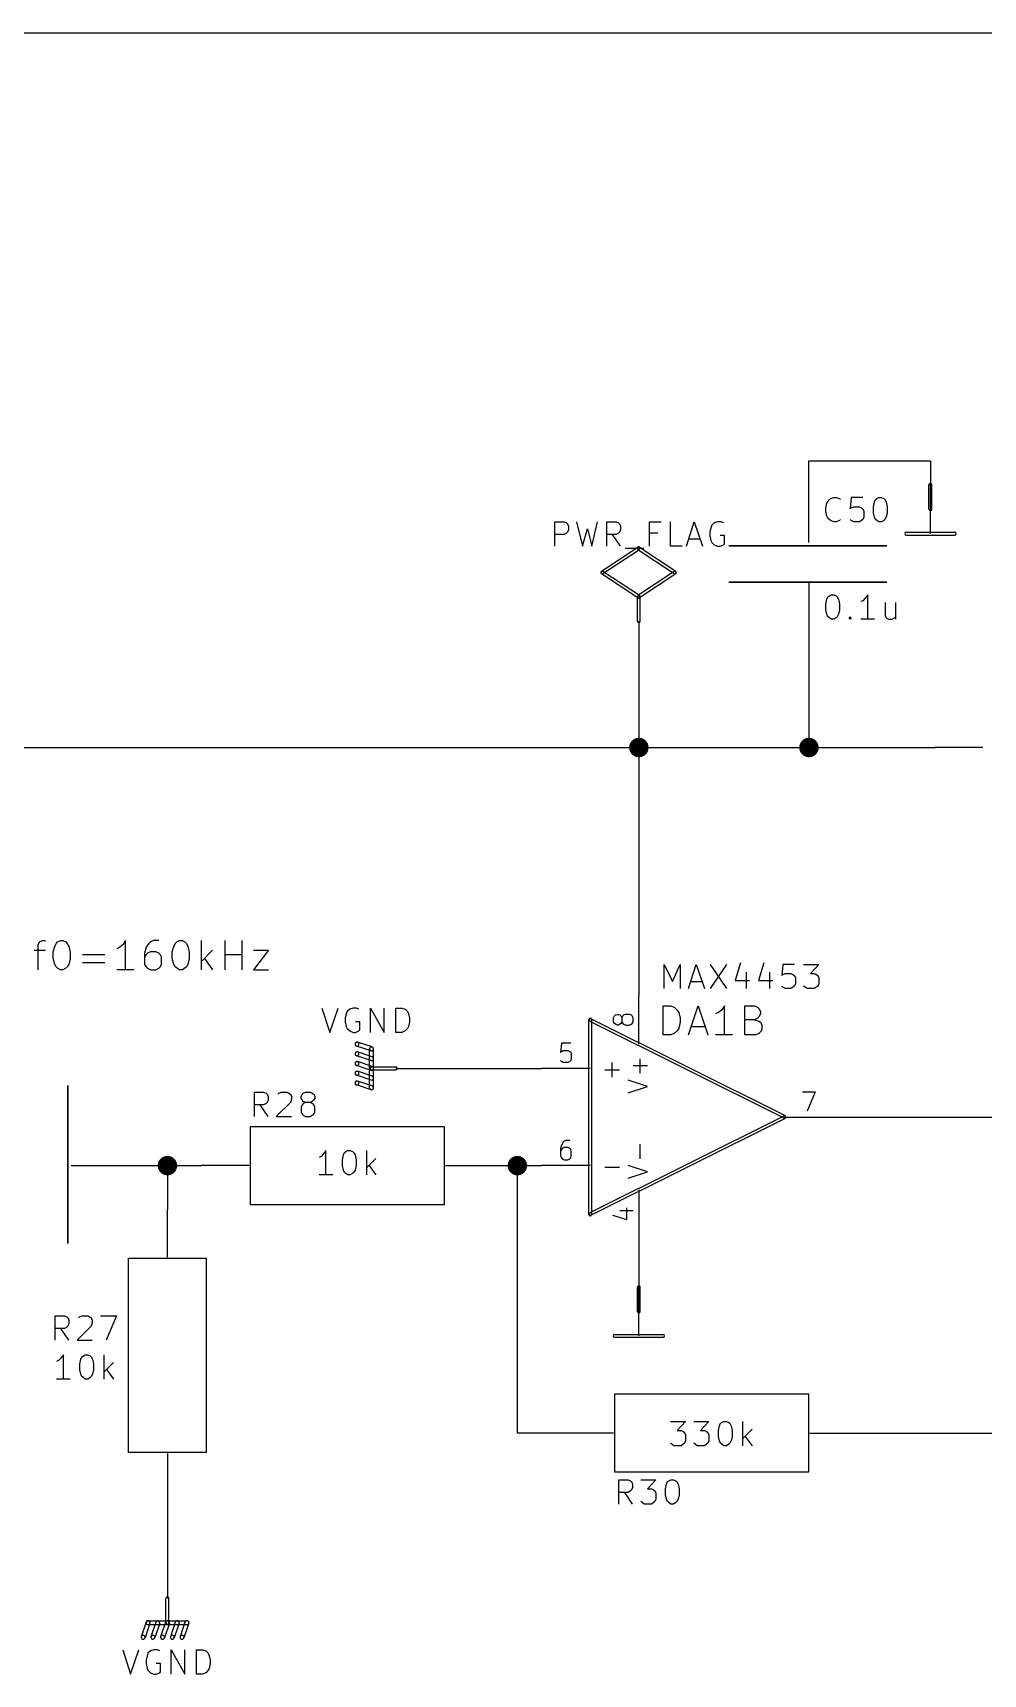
# Model space of a CAD drawing. Extents: x 12 to 829, y -582 to -12.
# Drawn here: x 393.5 to 443.2, y -311.8 to -226.1 of the extents above; entities that cross this region are included whole.
import ezdxf

# ---------------------------------------------------------------- set-up
doc = ezdxf.new("R2010")
doc.units = 0
doc.header["$MEASUREMENT"] = 0
doc.layers.add('BLACK', color=7, linetype='CONTINUOUS')

msp = doc.modelspace()

# ---------------------------------------------------------------- linework, layer by layer
at = {"layer": 'Black'}
for p, q in [((11.938, -226.06), (829.056, -226.06)), ((434.086, -249.682), (434.086, -248.412)), ((434.086, -248.412), (440.436, -248.412)), ((440.436, -248.412), (440.436, -249.682)), ((434.086, -252.679), (434.086, -249.682)), ((435.204, -250.393), (435.381, -250.342)), ((435.381, -250.342), (435.508, -250.342)), ((435.508, -250.342), (435.686, -250.393)), ((436.296, -250.342), (436.245, -250.927)), ((436.905, -250.342), (436.296, -250.342)), ((437.642, -250.393), (437.744, -250.342)), ((437.744, -250.342), (437.871, -250.342)), ((437.871, -250.342), (437.998, -250.393)), ((440.36, -250.952), (440.36, -249.682)), ((440.436, -252.222), (440.436, -249.682)), ((440.512, -250.952), (440.512, -249.682)), ((434.975, -250.876), (435.026, -250.647)), ((434.975, -251.054), (434.975, -250.876)), ((435.026, -251.308), (434.975, -251.054)), ((435.026, -250.647), (435.077, -250.52)), ((435.077, -250.52), (435.204, -250.393)), ((435.686, -250.393), (435.737, -250.444)), ((436.245, -250.927), (436.296, -250.876)), ((436.296, -250.876), (436.423, -250.825)), ((436.423, -250.825), (436.728, -250.825)), ((436.728, -250.825), (436.829, -250.876)), ((436.829, -250.876), (436.905, -250.927)), ((436.905, -250.927), (436.956, -251.054)), ((436.956, -251.054), (436.956, -251.358)), ((437.464, -250.825), (437.515, -250.571)), ((437.464, -251.13), (437.464, -250.825)), ((437.515, -251.358), (437.464, -251.13)), ((437.515, -250.571), (437.566, -250.444)), ((437.566, -250.444), (437.642, -250.393)), ((437.998, -250.393), (438.048, -250.444)), ((438.048, -250.444), (438.125, -250.571)), ((438.125, -250.571), (438.175, -250.825)), ((438.175, -251.13), (438.125, -251.358)), ((438.175, -250.825), (438.175, -251.13)), ((420.802, -252.882), (420.802, -251.612)), ((420.802, -251.612), (421.284, -251.612)), ((421.284, -251.612), (421.411, -251.663)), ((421.411, -251.663), (421.462, -251.714)), ((421.462, -251.714), (421.513, -251.841)), ((421.513, -252.019), (421.462, -252.146)), ((421.513, -251.841), (421.513, -252.019)), ((421.945, -251.612), (422.25, -252.882)), ((422.25, -252.882), (422.504, -251.968)), ((422.504, -251.968), (422.732, -252.882)), ((422.732, -252.882), (423.037, -251.612)), ((423.52, -252.882), (423.52, -251.612)), ((423.52, -251.612), (424.002, -251.612)), ((424.002, -251.612), (424.129, -251.663)), ((424.129, -251.663), (424.18, -251.714)), ((424.18, -251.714), (424.231, -251.841)), ((424.231, -252.019), (424.18, -252.146)), ((424.231, -251.841), (424.231, -252.019)), ((425.755, -252.882), (425.755, -251.612)), ((425.755, -251.612), (426.364, -251.612)), ((426.847, -252.882), (426.847, -251.612)), ((427.685, -252.882), (428.092, -251.612)), ((428.092, -251.612), (428.523, -252.882)), ((428.955, -251.917), (428.904, -252.146)), ((429.006, -251.79), (428.955, -251.917)), ((429.133, -251.663), (429.006, -251.79)), ((429.311, -251.612), (429.133, -251.663)), ((429.489, -251.612), (429.311, -251.612)), ((429.616, -251.663), (429.489, -251.612)), ((435.077, -251.409), (435.026, -251.308)), ((435.204, -251.536), (435.077, -251.409)), ((435.381, -251.612), (435.204, -251.536)), ((435.508, -251.612), (435.381, -251.612)), ((435.686, -251.536), (435.508, -251.612)), ((435.737, -251.485), (435.686, -251.536)), ((436.296, -251.536), (436.245, -251.485)), ((436.423, -251.612), (436.296, -251.536)), ((436.728, -251.612), (436.423, -251.612)), ((436.829, -251.536), (436.728, -251.612)), ((436.905, -251.485), (436.829, -251.536)), ((436.956, -251.358), (436.905, -251.485)), ((437.566, -251.485), (437.515, -251.358)), ((437.642, -251.536), (437.566, -251.485)), ((437.744, -251.612), (437.642, -251.536)), ((437.871, -251.612), (437.744, -251.612)), ((437.998, -251.536), (437.871, -251.612)), ((438.048, -251.485), (437.998, -251.536)), ((438.125, -251.358), (438.048, -251.485)), ((421.284, -252.273), (420.802, -252.273)), ((421.411, -252.197), (421.284, -252.273)), ((421.462, -252.146), (421.411, -252.197)), ((423.24, -254.178), (425.145, -252.933)), ((424.002, -252.273), (423.52, -252.273)), ((424.231, -252.882), (423.824, -252.273)), ((424.129, -252.197), (424.002, -252.273)), ((424.18, -252.146), (424.129, -252.197)), ((425.221, -252.933), (427.126, -254.178)), ((426.187, -252.197), (425.755, -252.197)), ((427.457, -252.882), (426.847, -252.882)), ((427.812, -252.501), (428.396, -252.501)), ((428.904, -252.146), (428.904, -252.324)), ((428.904, -252.324), (428.955, -252.578)), ((428.955, -252.578), (429.006, -252.679)), ((429.006, -252.679), (429.133, -252.806)), ((429.133, -252.806), (429.311, -252.882)), ((429.311, -252.882), (429.438, -252.882)), ((429.666, -252.324), (429.438, -252.324)), ((429.438, -252.882), (429.616, -252.806)), ((429.616, -252.806), (429.666, -252.755)), ((429.666, -252.755), (429.666, -252.324)), ((438.15, -252.857), (429.895, -252.857)), ((429.895, -252.857), (438.15, -252.857)), ((439.166, -252.146), (441.706, -252.146)), ((439.166, -252.298), (441.706, -252.298)), ((423.316, -254.305), (425.221, -253.06)), ((424.485, -252.984), (425.45, -252.984)), ((425.145, -253.06), (427.05, -254.305)), ((425.145, -255.575), (423.24, -254.33)), ((425.221, -255.448), (423.316, -254.203)), ((427.05, -254.203), (425.145, -255.448)), ((427.126, -254.33), (425.221, -255.575)), ((425.12, -256.794), (425.12, -255.524)), ((425.272, -256.794), (425.272, -255.524)), ((429.895, -254.762), (438.15, -254.762)), ((438.15, -254.762), (429.895, -254.762)), ((434.086, -254.813), (434.086, -257.81)), ((435.026, -255.651), (435.077, -255.524)), ((435.077, -255.524), (435.153, -255.473)), ((435.153, -255.473), (435.254, -255.422)), ((435.254, -255.422), (435.381, -255.422)), ((435.381, -255.422), (435.508, -255.473)), ((435.508, -255.473), (435.559, -255.524)), ((435.559, -255.524), (435.635, -255.651)), ((437.159, -255.422), (437.032, -255.6)), ((437.159, -256.692), (437.159, -255.422)), ((434.975, -255.905), (435.026, -255.651)), ((434.975, -256.21), (434.975, -255.905)), ((435.026, -256.438), (434.975, -256.21)), ((435.635, -255.651), (435.686, -255.905)), ((435.686, -256.21), (435.635, -256.438)), ((435.686, -255.905), (435.686, -256.21)), ((436.905, -255.727), (436.804, -255.778)), ((437.032, -255.6), (436.905, -255.727)), ((438.074, -255.829), (438.074, -256.489)), ((438.607, -255.829), (438.607, -256.692)), ((425.196, -256.794), (425.196, -276.352)), ((435.077, -256.565), (435.026, -256.438)), ((435.153, -256.616), (435.077, -256.565)), ((435.254, -256.692), (435.153, -256.616)), ((435.381, -256.692), (435.254, -256.692)), ((435.508, -256.616), (435.381, -256.692)), ((435.559, -256.565), (435.508, -256.616)), ((435.635, -256.438), (435.559, -256.565)), ((436.194, -256.616), (436.245, -256.565)), ((436.245, -256.692), (436.194, -256.616)), ((436.245, -256.565), (436.296, -256.616)), ((436.245, -256.565), (436.245, -256.692)), ((436.296, -256.616), (436.245, -256.692)), ((437.515, -256.692), (436.804, -256.692)), ((438.074, -256.489), (438.125, -256.616)), ((438.125, -256.616), (438.252, -256.692)), ((438.252, -256.692), (438.429, -256.692)), ((438.429, -256.692), (438.556, -256.616)), ((438.556, -256.616), (438.607, -256.565)), ((434.086, -257.81), (434.086, -263.398)), ((364.236, -263.398), (440.69, -263.398)), ((443.179, -263.398), (440.69, -263.398)), ((393.878, -273.558), (394.03, -273.482)), ((394.03, -273.482), (394.183, -273.482)), ((394.818, -273.558), (394.97, -273.482)), ((394.97, -273.482), (395.097, -273.482)), ((395.097, -273.482), (395.249, -273.558)), ((398.374, -273.482), (398.221, -273.71)), ((398.374, -275.006), (398.374, -273.482)), ((399.821, -273.482), (399.669, -273.558)), ((400.101, -273.482), (399.821, -273.482)), ((401.041, -273.558), (401.193, -273.482)), ((401.193, -273.482), (401.32, -273.482)), ((401.32, -273.482), (401.472, -273.558)), ((402.336, -275.006), (402.336, -273.482)), ((403.581, -275.006), (403.581, -273.482)), ((404.47, -275.006), (404.47, -273.482)), ((393.598, -273.99), (394.183, -273.99)), ((393.802, -273.71), (393.878, -273.558)), ((393.802, -275.006), (393.802, -273.71)), ((394.589, -274.066), (394.665, -273.787)), ((394.589, -274.422), (394.589, -274.066)), ((394.665, -273.787), (394.741, -273.634)), ((394.741, -273.634), (394.818, -273.558)), ((395.249, -273.558), (395.326, -273.634)), ((395.326, -273.634), (395.402, -273.787)), ((395.402, -273.787), (395.478, -274.066)), ((395.478, -274.066), (395.478, -274.422)), ((396.113, -274.218), (397.281, -274.218)), ((398.069, -273.837), (397.916, -273.914)), ((398.221, -273.71), (398.069, -273.837)), ((399.44, -273.837), (399.364, -274.142)), ((399.364, -274.142), (399.364, -274.726)), ((399.44, -274.218), (399.364, -274.345)), ((399.593, -273.634), (399.44, -273.837)), ((399.517, -274.142), (399.44, -274.218)), ((399.669, -274.066), (399.517, -274.142)), ((399.669, -273.558), (399.593, -273.634)), ((399.948, -274.066), (399.669, -274.066)), ((400.101, -274.142), (399.948, -274.066)), ((400.177, -274.218), (400.101, -274.142)), ((400.253, -274.345), (400.177, -274.218)), ((400.253, -274.726), (400.253, -274.345)), ((400.812, -274.066), (400.888, -273.787)), ((400.812, -274.422), (400.812, -274.066)), ((400.888, -273.787), (400.964, -273.634)), ((400.964, -273.634), (401.041, -273.558)), ((401.472, -273.558), (401.549, -273.634)), ((401.549, -273.634), (401.625, -273.787)), ((401.625, -273.787), (401.701, -274.066)), ((401.701, -274.066), (401.701, -274.422)), ((402.92, -273.99), (402.336, -274.574)), ((403.581, -274.218), (404.47, -274.218)), ((405.054, -273.99), (405.841, -273.99)), ((405.841, -273.99), (405.054, -275.006)), ((394.665, -274.726), (394.589, -274.422)), ((394.741, -274.853), (394.665, -274.726)), ((394.818, -274.93), (394.741, -274.853)), ((394.97, -275.006), (394.818, -274.93)), ((395.097, -275.006), (394.97, -275.006)), ((395.249, -274.93), (395.097, -275.006)), ((395.326, -274.853), (395.249, -274.93)), ((395.402, -274.726), (395.326, -274.853)), ((395.478, -274.422), (395.402, -274.726)), ((397.281, -274.65), (396.113, -274.65)), ((398.805, -275.006), (397.916, -275.006)), ((399.364, -274.726), (399.44, -274.853)), ((399.44, -274.853), (399.517, -274.93)), ((399.517, -274.93), (399.669, -275.006)), ((399.669, -275.006), (399.948, -275.006)), ((399.948, -275.006), (400.101, -274.93)), ((400.101, -274.93), (400.177, -274.853)), ((400.177, -274.853), (400.253, -274.726)), ((400.888, -274.726), (400.812, -274.422)), ((400.964, -274.853), (400.888, -274.726)), ((401.041, -274.93), (400.964, -274.853)), ((401.193, -275.006), (401.041, -274.93)), ((401.32, -275.006), (401.193, -275.006)), ((401.472, -274.93), (401.32, -275.006)), ((401.549, -274.853), (401.472, -274.93)), ((401.625, -274.726), (401.549, -274.853)), ((401.701, -274.422), (401.625, -274.726)), ((402.488, -274.422), (402.92, -275.006)), ((405.054, -275.006), (405.841, -275.006)), ((426.517, -275.996), (426.517, -274.726)), ((426.517, -274.726), (426.949, -275.615)), ((426.949, -275.615), (427.355, -274.726)), ((427.355, -274.726), (427.355, -275.996)), ((427.787, -275.996), (428.193, -274.726)), ((428.193, -274.726), (428.625, -275.996)), ((428.93, -274.726), (429.768, -275.996)), ((429.768, -274.726), (428.93, -275.996)), ((430.505, -274.65), (430.225, -275.565)), ((430.809, -275.133), (430.809, -275.996)), ((431.724, -274.65), (431.444, -275.565)), ((432.029, -275.133), (432.029, -275.996)), ((432.714, -274.726), (432.664, -275.311)), ((433.324, -274.726), (432.714, -274.726)), ((432.714, -275.26), (432.841, -275.209)), ((432.841, -275.209), (433.146, -275.209)), ((433.146, -275.209), (433.248, -275.26)), ((433.807, -274.726), (434.594, -274.726)), ((434.594, -274.726), (434.162, -275.209)), ((434.162, -275.209), (434.365, -275.209)), ((434.365, -275.209), (434.467, -275.26)), ((427.914, -275.615), (428.498, -275.615)), ((430.225, -275.565), (430.987, -275.565)), ((431.444, -275.565), (432.206, -275.565)), ((432.664, -275.311), (432.714, -275.26)), ((432.714, -275.92), (432.664, -275.869)), ((432.841, -275.996), (432.714, -275.92)), ((433.146, -275.996), (432.841, -275.996)), ((433.248, -275.92), (433.146, -275.996)), ((433.248, -275.26), (433.324, -275.311)), ((433.324, -275.869), (433.248, -275.92)), ((433.324, -275.311), (433.375, -275.438)), ((433.375, -275.742), (433.324, -275.869)), ((433.375, -275.438), (433.375, -275.742)), ((433.883, -275.92), (433.807, -275.869)), ((433.984, -275.996), (433.883, -275.92)), ((434.365, -275.996), (433.984, -275.996)), ((434.467, -275.92), (434.365, -275.996)), ((434.467, -275.26), (434.543, -275.311)), ((434.543, -275.869), (434.467, -275.92)), ((434.543, -275.311), (434.594, -275.438)), ((434.594, -275.742), (434.543, -275.869)), ((434.594, -275.438), (434.594, -275.742)), ((425.196, -278.892), (425.196, -276.352)), ((426.466, -278.409), (426.466, -276.885)), ((426.466, -276.885), (426.847, -276.885)), ((426.847, -276.885), (427.05, -276.962)), ((427.05, -276.962), (427.203, -277.114)), ((427.787, -278.409), (428.295, -276.885)), ((428.295, -276.885), (428.803, -278.409)), ((429.666, -276.885), (429.514, -277.114)), ((429.666, -278.409), (429.666, -276.885)), ((430.733, -278.409), (430.733, -276.885)), ((430.733, -276.885), (431.241, -276.885)), ((431.241, -276.885), (431.394, -276.962)), ((431.394, -276.962), (431.47, -277.038)), ((408.635, -277.012), (409.042, -278.282)), ((409.042, -278.282), (409.473, -277.012)), ((409.905, -277.317), (409.854, -277.546)), ((409.854, -277.546), (409.854, -277.724)), ((409.854, -277.724), (409.905, -277.978)), ((409.956, -277.19), (409.905, -277.317)), ((410.083, -277.063), (409.956, -277.19)), ((410.261, -277.012), (410.083, -277.063)), ((410.439, -277.012), (410.261, -277.012)), ((410.616, -277.724), (410.388, -277.724)), ((410.566, -277.063), (410.439, -277.012)), ((410.616, -278.155), (410.616, -277.724)), ((411.175, -278.282), (411.175, -277.012)), ((411.175, -277.012), (411.886, -278.282)), ((411.886, -278.282), (411.886, -277.012)), ((412.496, -278.282), (412.496, -277.012)), ((412.496, -277.012), (412.801, -277.012)), ((412.801, -277.012), (412.979, -277.063)), ((412.979, -277.063), (413.106, -277.19)), ((413.106, -277.19), (413.156, -277.317)), ((413.156, -277.317), (413.207, -277.546)), ((413.207, -277.724), (413.156, -277.978)), ((413.207, -277.546), (413.207, -277.724)), ((422.58, -287.782), (422.58, -277.622)), ((422.631, -277.698), (432.765, -282.753)), ((422.707, -277.571), (432.841, -282.626)), ((422.732, -287.782), (422.732, -277.622)), ((423.875, -277.52), (423.926, -277.419)), ((423.875, -277.724), (423.875, -277.52)), ((423.926, -277.825), (423.875, -277.724)), ((423.926, -277.419), (423.977, -277.368)), ((423.977, -277.851), (423.926, -277.825)), ((423.977, -277.368), (424.078, -277.343)), ((424.078, -277.343), (424.129, -277.343)), ((424.129, -277.343), (424.205, -277.368)), ((424.205, -277.368), (424.256, -277.419)), ((424.256, -277.825), (424.205, -277.851)), ((424.256, -277.419), (424.307, -277.52)), ((424.307, -277.724), (424.256, -277.825)), ((424.358, -277.419), (424.307, -277.52)), ((424.307, -277.52), (424.307, -277.724)), ((424.307, -277.724), (424.358, -277.825)), ((424.409, -277.368), (424.358, -277.419)), ((424.358, -277.825), (424.409, -277.851)), ((424.51, -277.343), (424.409, -277.368)), ((424.688, -277.343), (424.51, -277.343)), ((424.79, -277.368), (424.688, -277.343)), ((424.84, -277.419), (424.79, -277.368)), ((424.79, -277.851), (424.84, -277.825)), ((424.891, -277.52), (424.84, -277.419)), ((424.84, -277.825), (424.891, -277.724)), ((424.891, -277.724), (424.891, -277.52)), ((427.203, -277.114), (427.279, -277.241)), ((427.279, -277.241), (427.355, -277.546)), ((427.355, -277.749), (427.279, -278.054)), ((427.355, -277.546), (427.355, -277.749)), ((429.362, -277.241), (429.209, -277.317)), ((429.514, -277.114), (429.362, -277.241)), ((431.241, -277.622), (430.733, -277.622)), ((431.394, -277.546), (431.241, -277.622)), ((431.241, -277.622), (431.47, -277.698)), ((431.47, -277.47), (431.394, -277.546)), ((431.47, -277.038), (431.546, -277.19)), ((431.546, -277.317), (431.47, -277.47)), ((431.47, -277.698), (431.546, -277.749)), ((431.546, -277.19), (431.546, -277.317)), ((431.546, -277.749), (431.622, -277.901)), ((409.905, -277.978), (409.956, -278.079)), ((409.956, -278.079), (410.083, -278.206)), ((410.083, -278.206), (410.261, -278.282)), ((410.261, -278.282), (410.388, -278.282)), ((410.388, -278.282), (410.566, -278.206)), ((410.566, -278.206), (410.616, -278.155)), ((412.801, -278.282), (412.496, -278.282)), ((412.979, -278.206), (412.801, -278.282)), ((413.106, -278.079), (412.979, -278.206)), ((413.156, -277.978), (413.106, -278.079)), ((424.078, -277.901), (423.977, -277.851)), ((424.129, -277.901), (424.078, -277.901)), ((424.205, -277.851), (424.129, -277.901)), ((424.409, -277.851), (424.51, -277.901)), ((424.51, -277.901), (424.688, -277.901)), ((424.688, -277.901), (424.79, -277.851)), ((426.847, -278.409), (426.466, -278.409)), ((427.05, -278.333), (426.847, -278.409)), ((427.203, -278.206), (427.05, -278.333)), ((427.279, -278.054), (427.203, -278.206)), ((427.914, -277.978), (428.65, -277.978)), ((430.098, -278.409), (429.209, -278.409)), ((431.317, -278.409), (430.733, -278.409)), ((431.47, -278.333), (431.317, -278.409)), ((431.546, -278.257), (431.47, -278.333)), ((431.622, -278.13), (431.546, -278.257)), ((431.622, -277.901), (431.622, -278.13)), ((411.201, -279.248), (410.439, -278.994)), ((411.201, -279.756), (410.439, -279.502)), ((411.251, -279.044), (410.489, -278.79)), ((411.251, -279.552), (410.489, -279.298)), ((411.124, -281.178), (411.124, -279.146)), ((411.328, -281.178), (411.328, -279.146)), ((421.157, -278.841), (421.107, -279.324)), ((421.107, -279.324), (421.157, -279.273)), ((421.64, -278.841), (421.157, -278.841)), ((421.157, -279.273), (421.234, -279.222)), ((421.234, -279.222), (421.488, -279.222)), ((421.488, -279.222), (421.589, -279.273)), ((421.589, -279.273), (421.64, -279.324)), ((421.64, -279.324), (421.665, -279.425)), ((421.665, -279.425), (421.665, -279.654)), ((411.201, -280.264), (410.439, -280.01)), ((411.251, -280.06), (410.489, -279.806)), ((411.251, -280.568), (410.489, -280.314)), ((411.226, -280.086), (412.496, -280.086)), ((411.226, -280.238), (412.496, -280.238)), ((412.496, -280.162), (420.116, -280.162)), ((422.656, -280.162), (420.116, -280.162)), ((421.157, -279.806), (421.107, -279.756)), ((421.234, -279.857), (421.157, -279.806)), ((421.488, -279.857), (421.234, -279.857)), ((421.589, -279.806), (421.488, -279.857)), ((421.64, -279.756), (421.589, -279.806)), ((421.665, -279.654), (421.64, -279.756)), ((423.418, -280.238), (424.18, -280.238)), ((423.799, -280.619), (423.799, -279.857)), ((425.653, -280.035), (424.891, -280.035)), ((425.272, -280.416), (425.272, -279.654)), ((395.351, -289.306), (395.351, -281.051)), ((395.351, -281.051), (395.351, -289.306)), ((411.201, -280.772), (410.439, -280.518)), ((411.201, -281.28), (410.439, -281.026)), ((411.251, -281.076), (410.489, -280.822)), ((425.653, -281.102), (424.637, -280.772)), ((424.637, -281.432), (425.653, -281.102)), ((405.105, -282.677), (405.105, -281.407)), ((405.105, -281.407), (405.587, -281.407)), ((405.587, -282.067), (405.105, -282.067)), ((405.816, -282.677), (405.409, -282.067)), ((405.587, -281.407), (405.714, -281.457)), ((405.714, -281.991), (405.587, -282.067)), ((405.714, -281.457), (405.765, -281.508)), ((405.765, -281.94), (405.714, -281.991)), ((405.765, -281.508), (405.816, -281.635)), ((405.816, -281.813), (405.765, -281.94)), ((405.816, -281.635), (405.816, -281.813)), ((406.984, -281.94), (406.248, -282.677)), ((406.324, -281.508), (406.375, -281.457)), ((406.375, -281.457), (406.502, -281.407)), ((406.502, -281.407), (406.806, -281.407)), ((406.806, -281.407), (406.908, -281.457)), ((406.908, -281.457), (406.984, -281.508)), ((406.984, -281.508), (407.035, -281.635)), ((407.035, -281.762), (406.984, -281.94)), ((407.035, -281.635), (407.035, -281.762)), ((407.543, -281.635), (407.594, -281.508)), ((407.543, -281.711), (407.543, -281.635)), ((407.594, -281.813), (407.543, -281.711)), ((407.594, -282.067), (407.543, -282.194)), ((407.594, -281.508), (407.645, -281.457)), ((407.645, -281.889), (407.594, -281.813)), ((407.645, -281.991), (407.594, -282.067)), ((407.645, -281.457), (407.772, -281.407)), ((407.772, -281.94), (407.645, -281.889)), ((407.772, -281.94), (407.645, -281.991)), ((407.772, -281.407), (408.026, -281.407)), ((408.026, -281.94), (407.772, -281.94)), ((408.026, -281.407), (408.127, -281.457)), ((408.127, -281.889), (408.026, -281.94)), ((408.127, -281.991), (408.026, -281.94)), ((408.127, -281.457), (408.203, -281.508)), ((408.203, -281.813), (408.127, -281.889)), ((408.203, -282.067), (408.127, -281.991)), ((408.203, -281.508), (408.254, -281.635)), ((408.254, -281.711), (408.203, -281.813)), ((408.254, -282.194), (408.203, -282.067)), ((408.254, -281.635), (408.254, -281.711)), ((433.756, -281.381), (434.416, -281.381)), ((434.416, -281.381), (433.984, -282.397)), ((406.248, -282.677), (407.035, -282.677)), ((407.543, -282.194), (407.543, -282.423)), ((407.543, -282.423), (407.594, -282.55)), ((407.594, -282.55), (407.645, -282.6)), ((407.645, -282.6), (407.772, -282.677)), ((407.772, -282.677), (408.026, -282.677)), ((408.026, -282.677), (408.127, -282.6)), ((408.127, -282.6), (408.203, -282.55)), ((408.203, -282.55), (408.254, -282.423)), ((408.254, -282.423), (408.254, -282.194)), ((432.765, -282.651), (422.631, -287.706)), ((432.841, -282.778), (422.707, -287.833)), ((432.816, -282.702), (435.356, -282.702)), ((435.356, -282.702), (451.358, -282.702)), ((415.036, -283.21), (404.876, -283.21)), ((404.876, -283.21), (404.876, -287.274)), ((415.036, -287.274), (415.036, -283.21)), ((408.711, -284.632), (408.584, -284.759)), ((408.838, -284.455), (408.711, -284.632)), ((408.838, -285.725), (408.838, -284.455)), ((409.702, -284.937), (409.753, -284.683)), ((409.753, -284.683), (409.804, -284.556)), ((409.804, -284.556), (409.88, -284.505)), ((409.88, -284.505), (409.981, -284.455)), ((409.981, -284.455), (410.108, -284.455)), ((410.108, -284.455), (410.235, -284.505)), ((410.235, -284.505), (410.286, -284.556)), ((410.286, -284.556), (410.362, -284.683)), ((410.362, -284.683), (410.413, -284.937)), ((410.972, -285.725), (410.972, -284.455)), ((421.157, -284.175), (421.107, -284.353)), ((421.107, -284.353), (421.107, -284.734)), ((421.157, -284.404), (421.107, -284.505)), ((421.234, -284.023), (421.157, -284.175)), ((421.183, -284.353), (421.157, -284.404)), ((421.284, -284.302), (421.183, -284.353)), ((421.284, -283.972), (421.234, -284.023)), ((421.386, -283.921), (421.284, -283.972)), ((421.488, -284.302), (421.284, -284.302)), ((421.589, -283.921), (421.386, -283.921)), ((421.589, -284.353), (421.488, -284.302)), ((421.64, -284.404), (421.589, -284.353)), ((421.665, -284.505), (421.64, -284.404)), ((421.665, -284.734), (421.665, -284.505)), ((425.272, -284.886), (425.272, -284.124)), ((395.529, -285.242), (398.526, -285.242)), ((398.526, -285.242), (402.336, -285.242)), ((400.558, -285.242), (400.558, -287.528)), ((404.825, -285.242), (402.336, -285.242)), ((408.584, -284.759), (408.483, -284.81)), ((409.702, -285.242), (409.702, -284.937)), ((409.753, -285.471), (409.702, -285.242)), ((409.804, -285.598), (409.753, -285.471)), ((410.362, -285.471), (410.286, -285.598)), ((410.413, -285.242), (410.362, -285.471)), ((410.413, -284.937), (410.413, -285.242)), ((411.455, -284.861), (410.972, -285.344)), ((411.099, -285.242), (411.455, -285.725)), ((415.087, -285.242), (417.576, -285.242)), ((417.576, -285.242), (420.116, -285.242)), ((418.846, -299.212), (418.846, -285.242)), ((422.656, -285.242), (420.116, -285.242)), ((421.107, -284.734), (421.157, -284.836)), ((421.157, -284.836), (421.183, -284.886)), ((421.183, -284.886), (421.284, -284.937)), ((421.284, -284.937), (421.488, -284.937)), ((421.488, -284.937), (421.589, -284.886)), ((421.589, -284.886), (421.64, -284.836)), ((421.64, -284.836), (421.665, -284.734)), ((423.418, -285.318), (424.18, -285.318)), ((425.653, -285.572), (424.637, -285.242)), ((409.194, -285.725), (408.483, -285.725)), ((409.88, -285.648), (409.804, -285.598)), ((409.981, -285.725), (409.88, -285.648)), ((410.108, -285.725), (409.981, -285.725)), ((410.235, -285.648), (410.108, -285.725)), ((410.286, -285.598), (410.235, -285.648)), ((424.637, -285.902), (425.653, -285.572)), ((425.196, -286.512), (425.196, -289.052)), ((400.558, -290.017), (400.558, -287.528)), ((404.876, -287.274), (415.036, -287.274)), ((423.824, -287.833), (424.561, -288.061)), ((424.205, -287.579), (424.891, -287.579)), ((424.561, -288.061), (424.561, -287.452)), ((425.196, -289.052), (425.196, -291.592)), ((398.526, -300.228), (398.526, -290.068)), ((398.526, -290.068), (402.59, -290.068)), ((402.59, -290.068), (402.59, -300.228)), ((425.12, -292.862), (425.12, -291.592)), ((425.196, -294.132), (425.196, -291.592)), ((425.272, -292.862), (425.272, -291.592)), ((394.691, -294.361), (394.691, -293.091)), ((394.691, -293.091), (395.173, -293.091)), ((395.173, -293.091), (395.3, -293.141)), ((395.3, -293.141), (395.351, -293.192)), ((395.351, -293.192), (395.402, -293.319)), ((395.91, -293.192), (395.961, -293.141)), ((395.961, -293.141), (396.088, -293.091)), ((396.088, -293.091), (396.392, -293.091)), ((396.392, -293.091), (396.494, -293.141)), ((396.494, -293.141), (396.57, -293.192)), ((396.57, -293.192), (396.621, -293.319)), ((397.053, -293.091), (397.891, -293.091)), ((397.891, -293.091), (397.358, -294.361)), ((395.173, -293.751), (394.691, -293.751)), ((395.402, -294.361), (394.995, -293.751)), ((395.3, -293.675), (395.173, -293.751)), ((395.351, -293.624), (395.3, -293.675)), ((395.402, -293.497), (395.351, -293.624)), ((395.402, -293.319), (395.402, -293.497)), ((396.57, -293.624), (395.834, -294.361)), ((396.621, -293.446), (396.57, -293.624)), ((396.621, -293.319), (396.621, -293.446)), ((423.926, -294.056), (426.466, -294.056)), ((395.834, -294.361), (396.621, -294.361)), ((423.926, -294.208), (426.466, -294.208)), ((394.868, -295.427), (394.767, -295.478)), ((394.995, -295.3), (394.868, -295.427)), ((395.122, -295.123), (394.995, -295.3)), ((395.122, -296.393), (395.122, -295.123)), ((395.986, -295.605), (396.037, -295.351)), ((395.986, -295.91), (395.986, -295.605)), ((396.037, -295.351), (396.088, -295.224)), ((396.088, -295.224), (396.164, -295.173)), ((396.164, -295.173), (396.265, -295.123)), ((396.265, -295.123), (396.392, -295.123)), ((396.392, -295.123), (396.519, -295.173)), ((396.519, -295.173), (396.57, -295.224)), ((396.57, -295.224), (396.646, -295.351)), ((396.646, -295.351), (396.697, -295.605)), ((396.697, -295.605), (396.697, -295.91)), ((397.256, -296.393), (397.256, -295.123)), ((397.739, -295.529), (397.256, -296.012)), ((395.478, -296.393), (394.767, -296.393)), ((396.037, -296.139), (395.986, -295.91)), ((396.088, -296.266), (396.037, -296.139)), ((396.164, -296.316), (396.088, -296.266)), ((396.265, -296.393), (396.164, -296.316)), ((396.392, -296.393), (396.265, -296.393)), ((396.519, -296.316), (396.392, -296.393)), ((396.57, -296.266), (396.519, -296.316)), ((396.646, -296.139), (396.57, -296.266)), ((396.697, -295.91), (396.646, -296.139)), ((397.383, -295.91), (397.739, -296.393)), ((423.926, -297.18), (423.926, -301.244)), ((434.086, -297.18), (423.926, -297.18)), ((434.086, -301.244), (434.086, -297.18)), ((421.386, -299.212), (418.846, -299.212)), ((423.875, -299.212), (421.386, -299.212)), ((426.847, -298.602), (427.634, -298.602)), ((427.634, -298.602), (427.203, -299.085)), ((427.203, -299.085), (427.406, -299.085)), ((427.406, -299.085), (427.507, -299.136)), ((427.507, -299.136), (427.584, -299.187)), ((427.584, -299.187), (427.634, -299.314)), ((428.066, -298.602), (428.854, -298.602)), ((428.854, -298.602), (428.422, -299.085)), ((428.422, -299.085), (428.625, -299.085)), ((428.625, -299.085), (428.727, -299.136)), ((428.727, -299.136), (428.803, -299.187)), ((428.803, -299.187), (428.854, -299.314)), ((429.362, -299.085), (429.412, -298.831)), ((429.362, -299.39), (429.362, -299.085)), ((429.412, -298.831), (429.463, -298.704)), ((429.463, -298.704), (429.539, -298.653)), ((429.539, -298.653), (429.641, -298.602)), ((429.641, -298.602), (429.768, -298.602)), ((429.768, -298.602), (429.895, -298.653)), ((429.895, -298.653), (429.946, -298.704)), ((429.946, -298.704), (430.022, -298.831)), ((430.022, -298.831), (430.073, -299.085)), ((430.073, -299.085), (430.073, -299.39)), ((430.632, -299.872), (430.632, -298.602)), ((431.114, -299.009), (430.632, -299.491)), ((434.137, -299.212), (436.626, -299.212)), ((436.626, -299.212), (444.246, -299.212)), ((426.923, -299.796), (426.847, -299.745)), ((427.025, -299.872), (426.923, -299.796)), ((427.406, -299.872), (427.025, -299.872)), ((427.507, -299.796), (427.406, -299.872)), ((427.584, -299.745), (427.507, -299.796)), ((427.634, -299.618), (427.584, -299.745)), ((427.634, -299.314), (427.634, -299.618)), ((428.142, -299.796), (428.066, -299.745)), ((428.244, -299.872), (428.142, -299.796)), ((428.625, -299.872), (428.244, -299.872)), ((428.727, -299.796), (428.625, -299.872)), ((428.803, -299.745), (428.727, -299.796)), ((428.854, -299.618), (428.803, -299.745)), ((428.854, -299.314), (428.854, -299.618)), ((429.412, -299.618), (429.362, -299.39)), ((429.463, -299.745), (429.412, -299.618)), ((429.539, -299.796), (429.463, -299.745)), ((429.641, -299.872), (429.539, -299.796)), ((429.768, -299.872), (429.641, -299.872)), ((429.895, -299.796), (429.768, -299.872)), ((429.946, -299.745), (429.895, -299.796)), ((430.022, -299.618), (429.946, -299.745)), ((430.073, -299.39), (430.022, -299.618)), ((430.759, -299.39), (431.114, -299.872)), ((402.59, -300.228), (398.526, -300.228)), ((400.558, -300.279), (400.558, -302.768)), ((423.926, -301.244), (434.086, -301.244)), ((424.155, -302.92), (424.155, -301.65)), ((424.155, -301.65), (424.637, -301.65)), ((424.637, -301.65), (424.764, -301.701)), ((424.764, -301.701), (424.815, -301.752)), ((424.815, -301.752), (424.866, -301.879)), ((425.298, -301.65), (426.085, -301.65)), ((426.085, -301.65), (425.653, -302.133)), ((426.644, -301.879), (426.695, -301.752)), ((426.695, -301.752), (426.771, -301.701)), ((426.771, -301.701), (426.872, -301.65)), ((426.872, -301.65), (426.999, -301.65)), ((426.999, -301.65), (427.126, -301.701)), ((427.126, -301.701), (427.177, -301.752)), ((427.177, -301.752), (427.253, -301.879)), ((424.637, -302.311), (424.155, -302.311)), ((424.866, -302.92), (424.459, -302.311)), ((424.764, -302.235), (424.637, -302.311)), ((424.815, -302.184), (424.764, -302.235)), ((424.866, -302.057), (424.815, -302.184)), ((424.866, -301.879), (424.866, -302.057)), ((425.653, -302.133), (425.856, -302.133)), ((425.856, -302.133), (425.958, -302.184)), ((425.958, -302.184), (426.034, -302.235)), ((426.034, -302.235), (426.085, -302.362)), ((426.085, -302.666), (426.034, -302.793)), ((426.085, -302.362), (426.085, -302.666)), ((426.593, -302.133), (426.644, -301.879)), ((426.593, -302.438), (426.593, -302.133)), ((426.644, -302.666), (426.593, -302.438)), ((426.695, -302.793), (426.644, -302.666)), ((427.253, -302.666), (427.177, -302.793)), ((427.253, -301.879), (427.304, -302.133)), ((427.304, -302.438), (427.253, -302.666)), ((427.304, -302.133), (427.304, -302.438)), ((400.558, -302.768), (400.558, -307.848)), ((425.374, -302.844), (425.298, -302.793)), ((425.475, -302.92), (425.374, -302.844)), ((425.856, -302.92), (425.475, -302.92)), ((425.958, -302.844), (425.856, -302.92)), ((426.034, -302.793), (425.958, -302.844)), ((426.771, -302.844), (426.695, -302.793)), ((426.872, -302.92), (426.771, -302.844)), ((426.999, -302.92), (426.872, -302.92)), ((427.126, -302.844), (426.999, -302.92)), ((427.177, -302.793), (427.126, -302.844)), ((400.482, -309.118), (400.482, -307.848)), ((400.634, -309.118), (400.634, -307.848)), ((399.44, -309.093), (399.186, -309.855)), ((399.644, -309.143), (399.39, -309.905)), ((399.542, -309.016), (401.574, -309.016)), ((399.542, -309.22), (401.574, -309.22)), ((399.948, -309.093), (399.694, -309.855)), ((400.152, -309.143), (399.898, -309.905)), ((400.456, -309.093), (400.202, -309.855)), ((400.66, -309.143), (400.406, -309.905)), ((400.964, -309.093), (400.71, -309.855)), ((401.168, -309.143), (400.914, -309.905)), ((401.472, -309.093), (401.218, -309.855)), ((401.676, -309.143), (401.422, -309.905)), ((398.221, -310.54), (398.628, -311.81)), ((398.628, -311.81), (399.059, -310.54)), ((399.491, -310.845), (399.44, -311.074)), ((399.44, -311.074), (399.44, -311.252)), ((399.44, -311.252), (399.491, -311.506)), ((399.542, -310.718), (399.491, -310.845)), ((399.669, -310.591), (399.542, -310.718)), ((399.847, -310.54), (399.669, -310.591)), ((400.025, -310.54), (399.847, -310.54)), ((400.202, -311.252), (399.974, -311.252)), ((400.152, -310.591), (400.025, -310.54)), ((400.202, -311.683), (400.202, -311.252)), ((400.761, -311.81), (400.761, -310.54)), ((400.761, -310.54), (401.472, -311.81)), ((401.472, -311.81), (401.472, -310.54)), ((402.082, -311.81), (402.082, -310.54)), ((402.082, -310.54), (402.387, -310.54)), ((402.387, -310.54), (402.565, -310.591)), ((402.565, -310.591), (402.692, -310.718)), ((402.692, -310.718), (402.742, -310.845)), ((402.742, -310.845), (402.793, -311.074)), ((402.793, -311.252), (402.742, -311.506)), ((402.793, -311.074), (402.793, -311.252)), ((399.491, -311.506), (399.542, -311.607)), ((399.542, -311.607), (399.669, -311.734)), ((399.669, -311.734), (399.847, -311.81)), ((399.847, -311.81), (399.974, -311.81)), ((399.974, -311.81), (400.152, -311.734)), ((400.152, -311.734), (400.202, -311.683)), ((402.387, -311.81), (402.082, -311.81)), ((402.565, -311.734), (402.387, -311.81)), ((402.692, -311.607), (402.565, -311.734)), ((402.742, -311.506), (402.692, -311.607))]:
    msp.add_line(p, q, dxfattribs=at)
at = {"layer": 'Black', "const_width": 0.508}
for points in [[(424.942, -263.398, 1), (425.45, -263.398, 1)], [(433.832, -263.398, 1), (434.34, -263.398, 1)], [(400.304, -285.242, 1), (400.812, -285.242, 1)], [(418.592, -285.242, 1), (419.1, -285.242, 1)]]:
    msp.add_lwpolyline(points, format="xyb", close=True, dxfattribs=at)
at = {"layer": 'Black'}
for centre, radius, start, end in [((440.436, -249.682), 0.0762, 360, 540), ((440.436, -250.952), 0.0762, 180, 360), ((425.196, -252.984), 0.0762, 56.3099, 236.31), ((425.171, -252.984), 0.0762, 303.69, 483.69), ((439.166, -252.222), 0.0762, 90, 270), ((441.706, -252.222), 0.0762, 270, 450), ((423.291, -254.254), 0.0762, 416.31, 596.31), ((423.291, -254.254), 0.0762, 123.69, 303.69), ((427.076, -254.254), 0.0762, 303.69, 483.69), ((427.076, -254.254), 0.0762, 236.31, 416.31), ((425.196, -255.524), 0.0762, 360, 540), ((425.196, -255.524), 0.0762, 483.69, 663.69), ((425.171, -255.524), 0.0762, 236.31, 416.31), ((425.196, -256.794), 0.0762, 180, 360), ((422.656, -277.622), 0.0762, 360, 540), ((422.681, -277.622), 0.0762, 63.4349, 243.435), ((410.464, -278.892), 0.1016, 431.565, 611.565), ((410.464, -278.892), 0.1016, 0, 180), ((410.464, -278.892), 0.1016, 180, 360), ((410.464, -279.4), 0.1016, 431.565, 611.565), ((410.464, -279.4), 0.1016, 0, 180), ((410.464, -279.4), 0.1016, 180, 360), ((411.226, -279.146), 0.1016, 360, 540), ((411.226, -279.146), 0.1016, 0, 180), ((411.226, -279.146), 0.1016, 180, 360), ((411.226, -279.146), 0.1016, 251.565, 431.565), ((410.464, -279.908), 0.1016, 431.565, 611.565), ((410.464, -279.908), 0.1016, 0, 180), ((410.464, -279.908), 0.1016, 180, 360), ((410.464, -280.416), 0.1016, 431.565, 611.565), ((410.464, -280.416), 0.1016, 0, 180), ((411.226, -280.162), 0.0762, 90, 270), ((411.226, -279.654), 0.1016, 251.565, 431.565), ((411.226, -280.162), 0.1016, 251.565, 431.565), ((412.496, -280.162), 0.0762, 270, 450), ((410.464, -280.416), 0.1016, 180, 360), ((410.464, -280.924), 0.1016, 431.565, 611.565), ((410.464, -280.924), 0.1016, 0, 180), ((410.464, -280.924), 0.1016, 0, 180), ((410.464, -280.924), 0.1016, 180, 360), ((410.464, -280.924), 0.1016, 180, 360), ((411.226, -281.178), 0.1016, 180, 360), ((411.226, -280.67), 0.1016, 251.565, 431.565), ((411.226, -281.178), 0.1016, 251.565, 431.565), ((432.791, -282.702), 0.0762, 296.565, 476.565), ((432.791, -282.702), 0.0762, 243.435, 423.435), ((422.656, -287.782), 0.0762, 180, 360), ((422.681, -287.782), 0.0762, 476.565, 656.565), ((425.196, -291.592), 0.0762, 360, 540), ((425.196, -292.862), 0.0762, 180, 360), ((423.926, -294.132), 0.0762, 90, 270), ((426.466, -294.132), 0.0762, 270, 450), ((400.558, -307.848), 0.0762, 360, 540), ((399.542, -309.118), 0.1016, 90, 270), ((399.542, -309.118), 0.1016, 0, 180), ((399.542, -309.118), 0.1016, 180, 360), ((399.542, -309.118), 0.1016, 341.565, 521.565), ((400.05, -309.118), 0.1016, 341.565, 521.565), ((400.558, -309.118), 0.1016, 341.565, 521.565), ((400.558, -309.118), 0.0762, 180, 360), ((401.066, -309.118), 0.1016, 341.565, 521.565), ((401.574, -309.118), 0.1016, 341.565, 521.565), ((401.574, -309.118), 0.1016, 270, 450), ((399.288, -309.88), 0.1016, 0, 180), ((399.288, -309.88), 0.1016, 521.565, 701.565), ((399.288, -309.88), 0.1016, 180, 360), ((399.796, -309.88), 0.1016, 0, 180), ((399.796, -309.88), 0.1016, 521.565, 701.565), ((399.796, -309.88), 0.1016, 180, 360), ((400.304, -309.88), 0.1016, 0, 180), ((400.304, -309.88), 0.1016, 521.565, 701.565), ((400.304, -309.88), 0.1016, 180, 360), ((400.812, -309.88), 0.1016, 0, 180), ((400.812, -309.88), 0.1016, 521.565, 701.565), ((400.812, -309.88), 0.1016, 180, 360), ((401.32, -309.88), 0.1016, 0, 180), ((401.32, -309.88), 0.1016, 0, 180), ((401.32, -309.88), 0.1016, 521.565, 701.565), ((401.32, -309.88), 0.1016, 180, 360), ((401.32, -309.88), 0.1016, 180, 360)]:
    msp.add_arc(centre, radius, start, end, dxfattribs=at)

doc.saveas('drawing.dxf')
